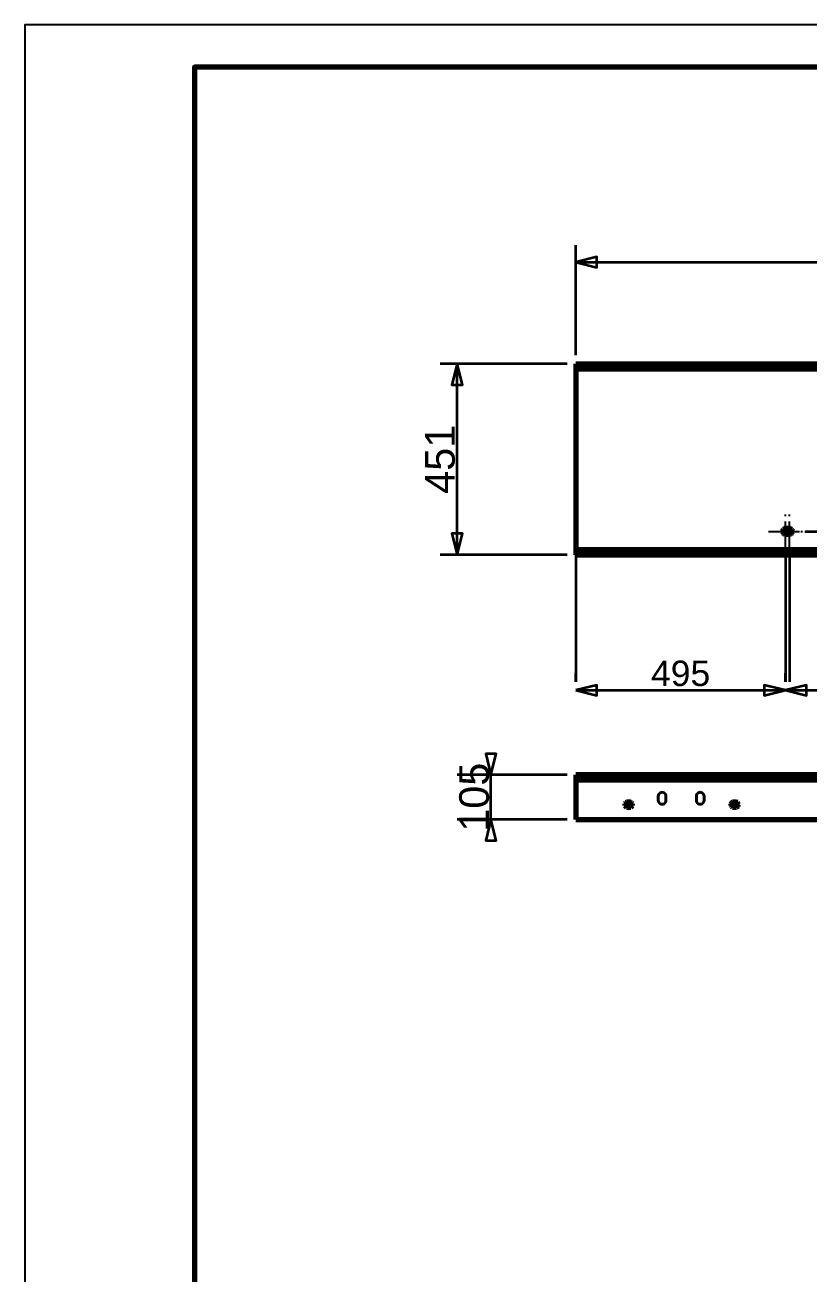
# Model space of a CAD drawing. Header units: millimetres. Extents: x 0 to 420, y 0 to 297.
# Drawn here: x 0 to 92.4, y 149.6 to 297 of the extents above; entities that cross this region are included whole.
import ezdxf
from ezdxf.enums import TextEntityAlignment as Align

# ---------------------------------------------------------------- set-up
doc = ezdxf.new("R2010")
doc.units = ezdxf.units.MM
doc.linetypes.add('CENTER', pattern=[5.08, 3.175, -0.635, 0.635, -0.635])
doc.linetypes.add('DASHED', pattern=[1.524, 1.27, -0.254])
doc.styles.add('GOST', font='Arial')

msp = doc.modelspace()

# ---------------------------------------------------------------- linework, layer by layer
at = {"color": 7, "lineweight": 35}
for p, q in [((65, 258), (65, 271)), ((65, 269), (240, 269)), ((64, 257), (49, 257)), ((51, 234.45), (51, 257)), ((92.08, 237.2), (255, 237.2)), ((64, 234.45), (49, 234.45)), ((65, 234.45), (65, 219.45)), ((89.75, 234.86), (89.75, 219.45)), ((90.25, 234.86), (90.25, 219.45)), ((65, 219.45), (65, 220.45)), ((89.75, 219.45), (89.75, 220.45)), ((89.75, 219.45), (89.75, 220.45)), ((65, 218.45), (89.75, 218.45)), ((89.75, 218.45), (152.25, 218.45)), ((64, 208.45), (51, 208.45)), ((55, 203.2), (55, 208.45)), ((64, 203.2), (51, 203.2))]:
    msp.add_line(p, q, dxfattribs=at)
at = {"color": 1, "lineweight": 70}
for p, q in [((65, 257), (240, 257)), ((65, 257), (65, 257)), ((65, 257), (65, 256.98)), ((65, 256.98), (65, 256.97)), ((65, 256.97), (65, 256.94)), ((65, 256.94), (65, 256.91)), ((65, 256.91), (65, 256.87)), ((65, 256.87), (65, 256.82)), ((65, 256.82), (65, 256.77)), ((65, 256.77), (65, 256.72)), ((65, 256.72), (65, 256.66)), ((65, 256.66), (65, 256.6)), ((65, 256.6), (65, 256.53)), ((65, 256.53), (65, 256.47)), ((65, 256.47), (65, 256.4)), ((65, 256.4), (65, 235.05)), ((65, 256.4), (240, 256.4)), ((89.45, 237.34), (89.42, 237.25)), ((89.42, 237.25), (89.42, 237.15)), ((89.5, 237.42), (89.45, 237.34)), ((89.57, 237.48), (89.5, 237.42)), ((89.66, 237.52), (89.57, 237.48)), ((89.75, 237.53), (89.66, 237.52)), ((90.25, 237.53), (89.75, 237.53)), ((90.34, 237.52), (90.25, 237.53)), ((90.43, 237.48), (90.34, 237.52)), ((90.5, 237.42), (90.43, 237.48)), ((90.55, 237.34), (90.5, 237.42)), ((90.58, 237.25), (90.55, 237.34)), ((90.58, 237.15), (90.58, 237.25)), ((89.42, 237.15), (89.45, 237.06)), ((89.45, 237.06), (89.5, 236.98)), ((89.5, 236.98), (89.57, 236.92)), ((89.57, 236.92), (89.66, 236.88)), ((89.66, 236.88), (89.75, 236.87)), ((89.75, 236.87), (90.25, 236.87)), ((90.25, 236.87), (90.34, 236.88)), ((90.34, 236.88), (90.43, 236.92)), ((90.43, 236.92), (90.5, 236.98)), ((90.5, 236.98), (90.55, 237.06)), ((90.55, 237.06), (90.58, 237.15)), ((65, 235.05), (65, 234.98)), ((65, 235.05), (240, 235.05)), ((65, 234.98), (65, 234.92)), ((65, 234.92), (65, 234.85)), ((65, 234.85), (65, 234.79)), ((65, 234.79), (65, 234.73)), ((65, 234.73), (65, 234.68)), ((65, 234.68), (65, 234.63)), ((65, 234.63), (65, 234.58)), ((65, 234.58), (65, 234.54)), ((65, 234.54), (65, 234.51)), ((65, 234.51), (65, 234.48)), ((65, 234.48), (65, 234.47)), ((65, 234.47), (65, 234.45)), ((65, 234.45), (240, 234.45)), ((65, 234.45), (65, 234.45)), ((240, 208.45), (65, 208.45)), ((65, 208.45), (65, 208.45)), ((65, 208.45), (65, 208.43)), ((65, 208.43), (65, 208.42)), ((65, 208.42), (65, 208.39)), ((65, 208.39), (65, 208.36)), ((65, 208.36), (65, 208.32)), ((65, 208.32), (65, 208.27)), ((65, 208.27), (65, 208.22)), ((65, 208.22), (65, 208.17)), ((65, 208.17), (65, 208.11)), ((65, 208.11), (65, 208.05)), ((65, 208.05), (65, 207.98)), ((65, 207.98), (65, 207.92)), ((65, 207.92), (65, 207.85)), ((65, 207.85), (65, 203.2)), ((240, 207.85), (65, 207.85)), ((70.81, 205.04), (70.8, 204.95)), ((70.8, 204.95), (70.81, 204.86)), ((70.86, 205.13), (70.81, 205.04)), ((70.81, 204.86), (70.86, 204.77)), ((70.92, 205.19), (70.86, 205.13)), ((71.01, 205.24), (70.92, 205.19)), ((71.1, 205.25), (71.01, 205.24)), ((71.4, 205.25), (71.1, 205.25)), ((71.49, 205.24), (71.4, 205.25)), ((71.58, 205.19), (71.49, 205.24)), ((71.64, 205.13), (71.58, 205.19)), ((71.69, 205.04), (71.64, 205.13)), ((71.64, 204.77), (71.69, 204.86)), ((71.7, 204.95), (71.69, 205.04)), ((71.69, 204.86), (71.7, 204.95)), ((83.31, 205.04), (83.3, 204.95)), ((83.3, 204.95), (83.31, 204.86)), ((83.36, 205.13), (83.31, 205.04)), ((83.31, 204.86), (83.36, 204.77)), ((83.42, 205.19), (83.36, 205.13)), ((83.51, 205.24), (83.42, 205.19)), ((83.6, 205.25), (83.51, 205.24)), ((83.9, 205.25), (83.6, 205.25)), ((83.99, 205.24), (83.9, 205.25)), ((84.08, 205.19), (83.99, 205.24)), ((84.14, 205.13), (84.08, 205.19)), ((84.19, 205.04), (84.14, 205.13)), ((84.14, 204.77), (84.19, 204.86)), ((84.2, 204.95), (84.19, 205.04)), ((84.19, 204.86), (84.2, 204.95)), ((70.86, 204.77), (70.92, 204.71)), ((70.92, 204.71), (71.01, 204.66)), ((71.01, 204.66), (71.1, 204.65)), ((71.1, 204.65), (71.4, 204.65)), ((71.4, 204.65), (71.49, 204.66)), ((71.49, 204.66), (71.58, 204.71)), ((71.58, 204.71), (71.64, 204.77)), ((83.36, 204.77), (83.42, 204.71)), ((83.42, 204.71), (83.51, 204.66)), ((83.51, 204.66), (83.6, 204.65)), ((83.6, 204.65), (83.9, 204.65)), ((83.9, 204.65), (83.99, 204.66)), ((83.99, 204.66), (84.08, 204.71)), ((84.08, 204.71), (84.14, 204.77)), ((65, 203.2), (240, 203.2))]:
    msp.add_line(p, q, dxfattribs=at)
at = {"color": 5, "linetype": 'DASHED', "lineweight": 35}
for p, q in [((240, 257), (65, 257)), ((65, 256.7), (65, 257)), ((65, 256.7), (65, 257)), ((65, 256.7), (65, 256.7)), ((65, 256.7), (65, 256.69)), ((240, 256.7), (65, 256.7)), ((65, 256.7), (240, 256.7)), ((65, 256.69), (65, 256.68)), ((65, 256.68), (65, 256.67)), ((65, 256.67), (65, 256.65)), ((65, 256.65), (65, 256.63)), ((65, 256.63), (65, 256.61)), ((65, 256.61), (65, 256.59)), ((65, 256.59), (65, 256.56)), ((65, 256.56), (65, 256.53)), ((65, 256.53), (65, 256.5)), ((65, 256.5), (65, 256.47)), ((65, 256.47), (65, 256.43)), ((65, 256.43), (65, 256.4)), ((70.81, 257), (70.8, 257)), ((70.8, 257), (70.8, 257)), ((70.8, 257), (70.8, 257)), ((70.8, 257), (70.81, 257)), ((70.81, 256.7), (70.8, 256.7)), ((70.8, 256.7), (70.8, 256.7)), ((70.8, 256.7), (70.8, 256.7)), ((70.8, 256.7), (70.81, 256.7)), ((70.82, 257), (70.81, 257)), ((70.81, 257), (70.82, 257)), ((70.82, 256.7), (70.81, 256.7)), ((70.81, 256.7), (70.82, 256.7)), ((70.83, 257), (70.82, 257)), ((70.82, 257), (70.83, 257)), ((70.83, 256.7), (70.82, 256.7)), ((70.82, 256.7), (70.83, 256.7)), ((70.85, 257), (70.83, 257)), ((70.83, 257), (70.85, 257)), ((70.85, 256.7), (70.83, 256.7)), ((70.83, 256.7), (70.85, 256.7)), ((70.87, 257), (70.85, 257)), ((70.85, 257), (70.87, 257)), ((70.87, 256.7), (70.85, 256.7)), ((70.85, 256.7), (70.87, 256.7)), ((70.89, 257), (70.87, 257)), ((70.87, 257), (70.89, 257)), ((70.89, 256.7), (70.87, 256.7)), ((70.87, 256.7), (70.89, 256.7)), ((70.91, 257), (70.89, 257)), ((70.89, 257), (70.91, 257)), ((70.91, 256.7), (70.89, 256.7)), ((70.89, 256.7), (70.91, 256.7)), ((70.94, 257), (70.91, 257)), ((70.91, 257), (70.94, 257)), ((70.94, 256.7), (70.91, 256.7)), ((70.91, 256.7), (70.94, 256.7)), ((70.97, 257), (70.94, 257)), ((70.94, 257), (70.97, 257)), ((70.97, 256.7), (70.94, 256.7)), ((70.94, 256.7), (70.97, 256.7)), ((71, 257), (70.97, 257)), ((70.97, 257), (71, 257)), ((71, 256.7), (70.97, 256.7)), ((70.97, 256.7), (71, 256.7)), ((71.03, 257), (71, 257)), ((71, 257), (71.03, 257)), ((71.03, 256.7), (71, 256.7)), ((71, 256.7), (71.03, 256.7)), ((71.07, 257), (71.03, 257)), ((71.03, 257), (71.07, 257)), ((71.07, 256.7), (71.03, 256.7)), ((71.03, 256.7), (71.07, 256.7)), ((71.1, 257), (71.07, 257)), ((71.07, 257), (71.1, 257)), ((71.1, 256.7), (71.07, 256.7)), ((71.07, 256.7), (71.1, 256.7)), ((71.1, 257), (71.4, 257)), ((71.4, 257), (71.1, 257)), ((71.4, 256.7), (71.1, 256.7)), ((71.1, 256.7), (71.4, 256.7)), ((71.4, 257), (71.43, 257)), ((71.43, 257), (71.4, 257)), ((71.4, 256.7), (71.43, 256.7)), ((71.43, 256.7), (71.4, 256.7)), ((71.43, 257), (71.47, 257)), ((71.47, 257), (71.43, 257)), ((71.43, 256.7), (71.47, 256.7)), ((71.47, 256.7), (71.43, 256.7)), ((71.47, 257), (71.5, 257)), ((71.5, 257), (71.47, 257)), ((71.47, 256.7), (71.5, 256.7)), ((71.5, 256.7), (71.47, 256.7)), ((71.5, 257), (71.53, 257)), ((71.53, 257), (71.5, 257)), ((71.5, 256.7), (71.53, 256.7)), ((71.53, 256.7), (71.5, 256.7)), ((71.53, 257), (71.56, 257)), ((71.56, 257), (71.53, 257)), ((71.53, 256.7), (71.56, 256.7)), ((71.56, 256.7), (71.53, 256.7)), ((71.56, 257), (71.59, 257)), ((71.59, 257), (71.56, 257)), ((71.56, 256.7), (71.59, 256.7)), ((71.59, 256.7), (71.56, 256.7)), ((71.59, 257), (71.61, 257)), ((71.61, 257), (71.59, 257)), ((71.59, 256.7), (71.61, 256.7)), ((71.61, 256.7), (71.59, 256.7)), ((71.61, 257), (71.63, 257)), ((71.63, 257), (71.61, 257)), ((71.61, 256.7), (71.63, 256.7)), ((71.63, 256.7), (71.61, 256.7)), ((71.63, 257), (71.65, 257)), ((71.65, 257), (71.63, 257)), ((71.63, 256.7), (71.65, 256.7)), ((71.65, 256.7), (71.63, 256.7)), ((71.65, 257), (71.67, 257)), ((71.67, 257), (71.65, 257)), ((71.65, 256.7), (71.67, 256.7)), ((71.67, 256.7), (71.65, 256.7)), ((71.67, 257), (71.68, 257)), ((71.68, 257), (71.67, 257)), ((71.67, 256.7), (71.68, 256.7)), ((71.68, 256.7), (71.67, 256.7)), ((71.68, 257), (71.69, 257)), ((71.69, 257), (71.68, 257)), ((71.68, 256.7), (71.69, 256.7)), ((71.69, 256.7), (71.68, 256.7)), ((71.69, 257), (71.7, 257)), ((71.7, 257), (71.69, 257)), ((71.69, 256.7), (71.7, 256.7)), ((71.7, 256.7), (71.69, 256.7)), ((71.7, 257), (71.7, 257)), ((71.7, 257), (71.7, 257)), ((71.7, 256.7), (71.7, 256.7)), ((71.7, 256.7), (71.7, 256.7)), ((83.31, 257), (83.3, 257)), ((83.3, 257), (83.3, 257)), ((83.3, 257), (83.3, 257)), ((83.3, 257), (83.31, 257)), ((83.31, 256.7), (83.3, 256.7)), ((83.3, 256.7), (83.3, 256.7)), ((83.3, 256.7), (83.3, 256.7)), ((83.3, 256.7), (83.31, 256.7)), ((83.32, 257), (83.31, 257)), ((83.31, 257), (83.32, 257)), ((83.32, 256.7), (83.31, 256.7)), ((83.31, 256.7), (83.32, 256.7)), ((83.33, 257), (83.32, 257)), ((83.32, 257), (83.33, 257)), ((83.33, 256.7), (83.32, 256.7)), ((83.32, 256.7), (83.33, 256.7)), ((83.35, 257), (83.33, 257)), ((83.33, 257), (83.35, 257)), ((83.35, 256.7), (83.33, 256.7)), ((83.33, 256.7), (83.35, 256.7)), ((83.37, 257), (83.35, 257)), ((83.35, 257), (83.37, 257)), ((83.37, 256.7), (83.35, 256.7)), ((83.35, 256.7), (83.37, 256.7)), ((83.39, 257), (83.37, 257)), ((83.37, 257), (83.39, 257)), ((83.39, 256.7), (83.37, 256.7)), ((83.37, 256.7), (83.39, 256.7)), ((83.41, 257), (83.39, 257)), ((83.39, 257), (83.41, 257)), ((83.41, 256.7), (83.39, 256.7)), ((83.39, 256.7), (83.41, 256.7)), ((83.44, 257), (83.41, 257)), ((83.41, 257), (83.44, 257)), ((83.44, 256.7), (83.41, 256.7)), ((83.41, 256.7), (83.44, 256.7)), ((83.47, 257), (83.44, 257)), ((83.44, 257), (83.47, 257)), ((83.47, 256.7), (83.44, 256.7)), ((83.44, 256.7), (83.47, 256.7)), ((83.5, 257), (83.47, 257)), ((83.47, 257), (83.5, 257)), ((83.5, 256.7), (83.47, 256.7)), ((83.47, 256.7), (83.5, 256.7)), ((83.53, 257), (83.5, 257)), ((83.5, 257), (83.53, 257)), ((83.53, 256.7), (83.5, 256.7)), ((83.5, 256.7), (83.53, 256.7)), ((83.57, 257), (83.53, 257)), ((83.53, 257), (83.57, 257)), ((83.57, 256.7), (83.53, 256.7)), ((83.53, 256.7), (83.57, 256.7)), ((83.6, 257), (83.57, 257)), ((83.57, 257), (83.6, 257)), ((83.6, 256.7), (83.57, 256.7)), ((83.57, 256.7), (83.6, 256.7)), ((83.6, 257), (83.9, 257)), ((83.9, 257), (83.6, 257)), ((83.9, 256.7), (83.6, 256.7)), ((83.6, 256.7), (83.9, 256.7)), ((83.9, 257), (83.93, 257)), ((83.93, 257), (83.9, 257)), ((83.9, 256.7), (83.93, 256.7)), ((83.93, 256.7), (83.9, 256.7)), ((83.93, 257), (83.97, 257)), ((83.97, 257), (83.93, 257)), ((83.93, 256.7), (83.97, 256.7)), ((83.97, 256.7), (83.93, 256.7)), ((83.97, 257), (84, 257)), ((84, 257), (83.97, 257)), ((83.97, 256.7), (84, 256.7)), ((84, 256.7), (83.97, 256.7)), ((84, 257), (84.03, 257)), ((84.03, 257), (84, 257)), ((84, 256.7), (84.03, 256.7)), ((84.03, 256.7), (84, 256.7)), ((84.03, 257), (84.06, 257)), ((84.06, 257), (84.03, 257)), ((84.03, 256.7), (84.06, 256.7)), ((84.06, 256.7), (84.03, 256.7)), ((84.06, 257), (84.09, 257)), ((84.09, 257), (84.06, 257)), ((84.06, 256.7), (84.09, 256.7)), ((84.09, 256.7), (84.06, 256.7)), ((84.09, 257), (84.11, 257)), ((84.11, 257), (84.09, 257)), ((84.09, 256.7), (84.11, 256.7)), ((84.11, 256.7), (84.09, 256.7)), ((84.11, 257), (84.13, 257)), ((84.13, 257), (84.11, 257)), ((84.11, 256.7), (84.13, 256.7)), ((84.13, 256.7), (84.11, 256.7)), ((84.13, 257), (84.15, 257)), ((84.15, 257), (84.13, 257)), ((84.13, 256.7), (84.15, 256.7)), ((84.15, 256.7), (84.13, 256.7)), ((84.15, 257), (84.17, 257)), ((84.17, 257), (84.15, 257)), ((84.15, 256.7), (84.17, 256.7)), ((84.17, 256.7), (84.15, 256.7)), ((84.17, 257), (84.18, 257)), ((84.18, 257), (84.17, 257)), ((84.17, 256.7), (84.18, 256.7)), ((84.18, 256.7), (84.17, 256.7)), ((84.18, 257), (84.19, 257)), ((84.19, 257), (84.18, 257)), ((84.18, 256.7), (84.19, 256.7)), ((84.19, 256.7), (84.18, 256.7)), ((84.19, 257), (84.2, 257)), ((84.2, 257), (84.19, 257)), ((84.19, 256.7), (84.2, 256.7)), ((84.2, 256.7), (84.19, 256.7)), ((84.2, 257), (84.2, 257)), ((84.2, 257), (84.2, 257)), ((84.2, 256.7), (84.2, 256.7)), ((84.2, 256.7), (84.2, 256.7)), ((65, 256.4), (65, 235.05)), ((89.42, 237.25), (89.45, 237.34)), ((89.42, 237.15), (89.42, 237.25)), ((89.45, 237.34), (89.5, 237.42)), ((89.5, 237.42), (89.57, 237.48)), ((89.57, 237.48), (89.66, 237.52)), ((89.66, 237.52), (89.75, 237.53)), ((89.75, 237.53), (90.25, 237.53)), ((90.25, 237.53), (90.34, 237.52)), ((90.34, 237.52), (90.43, 237.48)), ((90.43, 237.48), (90.5, 237.42)), ((90.5, 237.42), (90.55, 237.34)), ((90.55, 237.34), (90.58, 237.25)), ((90.58, 237.25), (90.58, 237.15)), ((89.45, 237.06), (89.42, 237.15)), ((89.5, 236.98), (89.45, 237.06)), ((89.57, 236.92), (89.5, 236.98)), ((89.66, 236.88), (89.57, 236.92)), ((89.75, 236.87), (89.66, 236.88)), ((90.25, 236.87), (89.75, 236.87)), ((90.34, 236.88), (90.25, 236.87)), ((90.43, 236.92), (90.34, 236.88)), ((90.5, 236.98), (90.43, 236.92)), ((90.55, 237.06), (90.5, 236.98)), ((90.58, 237.15), (90.55, 237.06)), ((65, 235.05), (65, 235.02)), ((65, 235.02), (65, 234.98)), ((65, 234.98), (65, 234.95)), ((65, 234.95), (65, 234.92)), ((65, 234.92), (65, 234.89)), ((65, 234.89), (65, 234.86)), ((65, 234.86), (65, 234.84)), ((65, 234.84), (65, 234.82)), ((65, 234.82), (65, 234.8)), ((65, 234.8), (65, 234.78)), ((65, 234.78), (65, 234.77)), ((65, 234.77), (65, 234.76)), ((65, 234.76), (65, 234.75)), ((65, 234.75), (65, 234.45)), ((65, 234.75), (65, 234.45)), ((65, 234.75), (65, 234.75)), ((240, 234.75), (65, 234.75)), ((65, 234.75), (240, 234.75)), ((65, 234.45), (240, 234.45)), ((66.85, 234.75), (66.85, 234.45)), ((66.85, 234.75), (66.86, 234.75)), ((66.85, 234.75), (66.85, 234.45)), ((66.86, 234.75), (66.85, 234.75)), ((66.86, 234.45), (66.85, 234.45)), ((66.85, 234.45), (66.86, 234.45)), ((66.86, 234.75), (66.89, 234.75)), ((66.89, 234.75), (66.86, 234.75)), ((66.89, 234.45), (66.86, 234.45)), ((66.86, 234.45), (66.89, 234.45)), ((66.89, 234.75), (66.95, 234.75)), ((66.95, 234.75), (66.89, 234.75)), ((66.95, 234.45), (66.89, 234.45)), ((66.89, 234.45), (66.95, 234.45)), ((66.95, 234.75), (67.02, 234.75)), ((67.02, 234.75), (66.95, 234.75)), ((67.02, 234.45), (66.95, 234.45)), ((66.95, 234.45), (67.02, 234.45)), ((67.02, 234.75), (67.1, 234.75)), ((67.1, 234.75), (67.02, 234.75)), ((67.1, 234.45), (67.02, 234.45)), ((67.02, 234.45), (67.1, 234.45)), ((67.1, 234.75), (67.2, 234.75)), ((67.2, 234.75), (67.1, 234.75)), ((67.2, 234.45), (67.1, 234.45)), ((67.1, 234.45), (67.2, 234.45)), ((67.2, 234.75), (67.3, 234.75)), ((67.3, 234.75), (67.2, 234.75)), ((67.3, 234.45), (67.2, 234.45)), ((67.2, 234.45), (67.3, 234.45)), ((67.3, 234.75), (67.4, 234.75)), ((67.4, 234.75), (67.3, 234.75)), ((67.4, 234.45), (67.3, 234.45)), ((67.3, 234.45), (67.4, 234.45)), ((67.4, 234.75), (67.5, 234.75)), ((67.5, 234.75), (67.4, 234.75)), ((67.5, 234.45), (67.4, 234.45)), ((67.4, 234.45), (67.5, 234.45)), ((67.5, 234.75), (67.58, 234.75)), ((67.58, 234.75), (67.5, 234.75)), ((67.58, 234.45), (67.5, 234.45)), ((67.5, 234.45), (67.58, 234.45)), ((67.58, 234.75), (67.65, 234.75)), ((67.65, 234.75), (67.58, 234.75)), ((67.65, 234.45), (67.58, 234.45)), ((67.58, 234.45), (67.65, 234.45)), ((67.65, 234.75), (67.71, 234.75)), ((67.71, 234.75), (67.65, 234.75)), ((67.71, 234.45), (67.65, 234.45)), ((67.65, 234.45), (67.71, 234.45)), ((67.71, 234.75), (67.74, 234.75)), ((67.74, 234.75), (67.71, 234.75)), ((67.74, 234.45), (67.71, 234.45)), ((67.71, 234.45), (67.74, 234.45)), ((67.74, 234.75), (67.75, 234.75)), ((67.75, 234.75), (67.74, 234.75)), ((67.75, 234.45), (67.74, 234.45)), ((67.74, 234.45), (67.75, 234.45)), ((67.75, 234.75), (67.75, 234.45)), ((67.75, 234.75), (67.75, 234.45)), ((65, 208.43), (65, 208.45)), ((65, 208.45), (65, 208.45)), ((65, 208.45), (65, 208.15)), ((240, 208.45), (65, 208.45)), ((65, 208.45), (65, 208.15)), ((65, 208.42), (65, 208.43)), ((65, 208.39), (65, 208.42)), ((65, 208.36), (65, 208.39)), ((65, 208.32), (65, 208.36)), ((65, 208.27), (65, 208.32)), ((65, 208.22), (65, 208.27)), ((65, 208.17), (65, 208.22)), ((65, 208.11), (65, 208.17)), ((65, 208.15), (240, 208.15)), ((65, 208.15), (65, 208.15)), ((65, 208.15), (65, 208.14)), ((65, 208.14), (65, 208.15)), ((65, 208.15), (65, 208.15)), ((65, 208.15), (240, 208.15)), ((65, 208.14), (65, 208.13)), ((65, 208.13), (65, 208.14)), ((65, 208.13), (65, 208.12)), ((65, 208.12), (65, 208.13)), ((65, 208.12), (65, 208.1)), ((65, 208.1), (65, 208.12)), ((65, 208.05), (65, 208.11)), ((65, 208.1), (65, 208.08)), ((65, 208.08), (65, 208.1)), ((65, 208.08), (65, 208.06)), ((65, 208.06), (65, 208.08)), ((65, 208.06), (65, 208.04)), ((65, 208.04), (65, 208.06)), ((65, 207.98), (65, 208.05)), ((65, 208.04), (65, 208.01)), ((65, 208.01), (65, 208.04)), ((65, 208.01), (65, 207.98)), ((65, 207.98), (65, 208.01)), ((65, 207.98), (65, 207.95)), ((65, 207.92), (65, 207.98)), ((65, 207.95), (65, 207.98)), ((65, 207.95), (65, 207.92)), ((65, 207.92), (65, 207.95)), ((65, 207.92), (65, 207.88)), ((65, 207.85), (65, 207.92)), ((65, 207.88), (65, 207.92)), ((65, 207.88), (65, 207.85)), ((65, 207.85), (65, 207.88)), ((65, 203.2), (65, 207.85)), ((65, 207.85), (65, 203.2)), ((65, 203.2), (65, 207.85)), ((89.42, 208.45), (89.41, 208.45)), ((89.41, 208.45), (89.42, 208.45)), ((89.42, 208.15), (89.41, 208.15)), ((89.41, 208.15), (89.42, 208.15)), ((89.43, 208.45), (89.42, 208.45)), ((89.42, 208.45), (89.42, 208.45)), ((89.42, 208.45), (89.42, 208.45)), ((89.42, 208.45), (89.43, 208.45)), ((89.43, 208.15), (89.42, 208.15)), ((89.42, 208.15), (89.42, 208.15)), ((89.42, 208.15), (89.42, 208.15)), ((89.42, 208.15), (89.43, 208.15)), ((89.45, 208.45), (89.43, 208.45)), ((89.43, 208.45), (89.45, 208.45)), ((89.45, 208.15), (89.43, 208.15)), ((89.43, 208.15), (89.45, 208.15)), ((89.47, 208.45), (89.45, 208.45)), ((89.45, 208.45), (89.47, 208.45)), ((89.47, 208.15), (89.45, 208.15)), ((89.45, 208.15), (89.47, 208.15)), ((89.49, 208.45), (89.47, 208.45)), ((89.47, 208.45), (89.49, 208.45)), ((89.49, 208.15), (89.47, 208.15)), ((89.47, 208.15), (89.49, 208.15)), ((89.51, 208.45), (89.49, 208.45)), ((89.49, 208.45), (89.51, 208.45)), ((89.51, 208.15), (89.49, 208.15)), ((89.49, 208.15), (89.51, 208.15)), ((89.54, 208.45), (89.51, 208.45)), ((89.51, 208.45), (89.54, 208.45)), ((89.54, 208.15), (89.51, 208.15)), ((89.51, 208.15), (89.54, 208.15)), ((89.57, 208.45), (89.54, 208.45)), ((89.54, 208.45), (89.57, 208.45)), ((89.57, 208.15), (89.54, 208.15)), ((89.54, 208.15), (89.57, 208.15)), ((89.6, 208.45), (89.57, 208.45)), ((89.57, 208.45), (89.6, 208.45)), ((89.6, 208.15), (89.57, 208.15)), ((89.57, 208.15), (89.6, 208.15)), ((89.64, 208.45), (89.6, 208.45)), ((89.6, 208.45), (89.64, 208.45)), ((89.64, 208.15), (89.6, 208.15)), ((89.6, 208.15), (89.64, 208.15)), ((89.68, 208.45), (89.64, 208.45)), ((89.64, 208.45), (89.68, 208.45)), ((89.68, 208.15), (89.64, 208.15)), ((89.64, 208.15), (89.68, 208.15)), ((89.71, 208.45), (89.68, 208.45)), ((89.68, 208.45), (89.71, 208.45)), ((89.71, 208.15), (89.68, 208.15)), ((89.68, 208.15), (89.71, 208.15)), ((89.75, 208.45), (89.71, 208.45)), ((89.71, 208.45), (89.75, 208.45)), ((89.75, 208.15), (89.71, 208.15)), ((89.71, 208.15), (89.75, 208.15)), ((90.25, 208.45), (89.75, 208.45)), ((89.75, 208.45), (90.25, 208.45)), ((89.75, 208.15), (90.25, 208.15)), ((90.25, 208.15), (89.75, 208.15)), ((90.25, 208.45), (90.29, 208.45)), ((90.29, 208.45), (90.25, 208.45)), ((90.25, 208.15), (90.29, 208.15)), ((90.29, 208.15), (90.25, 208.15)), ((90.29, 208.45), (90.32, 208.45)), ((90.32, 208.45), (90.29, 208.45)), ((90.29, 208.15), (90.32, 208.15)), ((90.32, 208.15), (90.29, 208.15)), ((90.32, 208.45), (90.36, 208.45)), ((90.36, 208.45), (90.32, 208.45)), ((90.32, 208.15), (90.36, 208.15)), ((90.36, 208.15), (90.32, 208.15)), ((90.36, 208.45), (90.4, 208.45)), ((90.4, 208.45), (90.36, 208.45)), ((90.36, 208.15), (90.4, 208.15)), ((90.4, 208.15), (90.36, 208.15)), ((90.4, 208.45), (90.43, 208.45)), ((90.43, 208.45), (90.4, 208.45)), ((90.4, 208.15), (90.43, 208.15)), ((90.43, 208.15), (90.4, 208.15)), ((90.43, 208.45), (90.46, 208.45)), ((90.46, 208.45), (90.43, 208.45)), ((90.43, 208.15), (90.46, 208.15)), ((90.46, 208.15), (90.43, 208.15)), ((90.46, 208.45), (90.49, 208.45)), ((90.49, 208.45), (90.46, 208.45)), ((90.46, 208.15), (90.49, 208.15)), ((90.49, 208.15), (90.46, 208.15)), ((90.49, 208.45), (90.51, 208.45)), ((90.51, 208.45), (90.49, 208.45)), ((90.49, 208.15), (90.51, 208.15)), ((90.51, 208.15), (90.49, 208.15)), ((90.51, 208.45), (90.53, 208.45)), ((90.53, 208.45), (90.51, 208.45)), ((90.51, 208.15), (90.53, 208.15)), ((90.53, 208.15), (90.51, 208.15)), ((90.53, 208.45), (90.55, 208.45)), ((90.55, 208.45), (90.53, 208.45)), ((90.53, 208.15), (90.55, 208.15)), ((90.55, 208.15), (90.53, 208.15)), ((90.55, 208.45), (90.57, 208.45)), ((90.57, 208.45), (90.55, 208.45)), ((90.55, 208.15), (90.57, 208.15)), ((90.57, 208.15), (90.55, 208.15)), ((90.57, 208.45), (90.58, 208.45)), ((90.58, 208.45), (90.57, 208.45)), ((90.57, 208.15), (90.58, 208.15)), ((90.58, 208.15), (90.57, 208.15)), ((90.58, 208.45), (90.58, 208.45)), ((90.58, 208.45), (90.59, 208.45)), ((90.59, 208.45), (90.58, 208.45)), ((90.58, 208.45), (90.58, 208.45)), ((90.58, 208.15), (90.58, 208.15)), ((90.58, 208.15), (90.59, 208.15)), ((90.59, 208.15), (90.58, 208.15)), ((90.58, 208.15), (90.58, 208.15)), ((74.97, 206.34), (74.88, 206.27)), ((74.88, 206.27), (74.97, 206.34)), ((75.08, 206.38), (74.97, 206.34)), ((74.97, 206.34), (75.08, 206.38)), ((75.2, 206.4), (75.08, 206.38)), ((75.08, 206.38), (75.2, 206.4)), ((75.32, 206.38), (75.2, 206.4)), ((75.2, 206.4), (75.32, 206.38)), ((75.42, 206.34), (75.32, 206.38)), ((75.32, 206.38), (75.42, 206.34)), ((75.52, 206.27), (75.42, 206.34)), ((75.42, 206.34), (75.52, 206.27)), ((79.47, 206.34), (79.38, 206.27)), ((79.38, 206.27), (79.47, 206.34)), ((79.58, 206.38), (79.47, 206.34)), ((79.47, 206.34), (79.58, 206.38)), ((79.7, 206.4), (79.58, 206.38)), ((79.58, 206.38), (79.7, 206.4)), ((79.82, 206.38), (79.7, 206.4)), ((79.7, 206.4), (79.82, 206.38)), ((79.92, 206.34), (79.82, 206.38)), ((79.82, 206.38), (79.92, 206.34)), ((80.02, 206.27), (79.92, 206.34)), ((79.92, 206.34), (80.02, 206.27)), ((70.8, 204.95), (70.81, 205.04)), ((70.81, 204.86), (70.8, 204.95)), ((70.81, 205.04), (70.86, 205.13)), ((70.86, 204.77), (70.81, 204.86)), ((70.86, 205.13), (70.92, 205.19)), ((70.92, 205.19), (71.01, 205.24)), ((71.01, 205.24), (71.1, 205.25)), ((71.1, 205.25), (71.4, 205.25)), ((71.4, 205.25), (71.49, 205.24)), ((71.49, 205.24), (71.58, 205.19)), ((71.58, 205.19), (71.64, 205.13)), ((71.64, 205.13), (71.69, 205.04)), ((71.69, 204.86), (71.64, 204.77)), ((71.69, 205.04), (71.7, 204.95)), ((71.7, 204.95), (71.69, 204.86)), ((74.77, 206.07), (74.75, 205.95)), ((74.75, 205.95), (74.77, 206.07)), ((74.75, 205.45), (74.75, 205.95)), ((74.75, 205.95), (74.75, 205.45)), ((74.75, 205.45), (74.77, 205.33)), ((74.77, 205.33), (74.75, 205.45)), ((74.81, 206.17), (74.77, 206.07)), ((74.77, 206.07), (74.81, 206.17)), ((74.77, 205.33), (74.81, 205.22)), ((74.81, 205.22), (74.77, 205.33)), ((74.88, 206.27), (74.81, 206.17)), ((74.81, 206.17), (74.88, 206.27)), ((74.81, 205.22), (74.88, 205.13)), ((74.88, 205.13), (74.81, 205.22)), ((74.88, 205.13), (74.97, 205.06)), ((74.97, 205.06), (74.88, 205.13)), ((74.97, 205.06), (75.08, 205.02)), ((75.08, 205.02), (74.97, 205.06)), ((75.08, 205.02), (75.2, 205)), ((75.2, 205), (75.08, 205.02)), ((75.2, 205), (75.32, 205.02)), ((75.32, 205.02), (75.2, 205)), ((75.32, 205.02), (75.42, 205.06)), ((75.42, 205.06), (75.32, 205.02)), ((75.42, 205.06), (75.52, 205.13)), ((75.52, 205.13), (75.42, 205.06)), ((75.59, 206.17), (75.52, 206.27)), ((75.52, 206.27), (75.59, 206.17)), ((75.52, 205.13), (75.59, 205.22)), ((75.59, 205.22), (75.52, 205.13)), ((75.63, 206.07), (75.59, 206.17)), ((75.59, 206.17), (75.63, 206.07)), ((75.59, 205.22), (75.63, 205.33)), ((75.63, 205.33), (75.59, 205.22)), ((75.65, 205.95), (75.63, 206.07)), ((75.63, 206.07), (75.65, 205.95)), ((75.63, 205.33), (75.65, 205.45)), ((75.65, 205.45), (75.63, 205.33)), ((75.65, 205.95), (75.65, 205.45)), ((75.65, 205.45), (75.65, 205.95)), ((79.27, 206.07), (79.25, 205.95)), ((79.25, 205.95), (79.27, 206.07)), ((79.25, 205.45), (79.25, 205.95)), ((79.25, 205.95), (79.25, 205.45)), ((79.25, 205.45), (79.27, 205.33)), ((79.27, 205.33), (79.25, 205.45)), ((79.31, 206.17), (79.27, 206.07)), ((79.27, 206.07), (79.31, 206.17)), ((79.27, 205.33), (79.31, 205.22)), ((79.31, 205.22), (79.27, 205.33)), ((79.38, 206.27), (79.31, 206.17)), ((79.31, 206.17), (79.38, 206.27)), ((79.31, 205.22), (79.38, 205.13)), ((79.38, 205.13), (79.31, 205.22)), ((79.38, 205.13), (79.47, 205.06)), ((79.47, 205.06), (79.38, 205.13)), ((79.47, 205.06), (79.58, 205.02)), ((79.58, 205.02), (79.47, 205.06)), ((79.58, 205.02), (79.7, 205)), ((79.7, 205), (79.58, 205.02)), ((79.7, 205), (79.82, 205.02)), ((79.82, 205.02), (79.7, 205)), ((79.82, 205.02), (79.92, 205.06)), ((79.92, 205.06), (79.82, 205.02)), ((79.92, 205.06), (80.02, 205.13)), ((80.02, 205.13), (79.92, 205.06)), ((80.09, 206.17), (80.02, 206.27)), ((80.02, 206.27), (80.09, 206.17)), ((80.02, 205.13), (80.09, 205.22)), ((80.09, 205.22), (80.02, 205.13)), ((80.13, 206.07), (80.09, 206.17)), ((80.09, 206.17), (80.13, 206.07)), ((80.09, 205.22), (80.13, 205.33)), ((80.13, 205.33), (80.09, 205.22)), ((80.15, 205.95), (80.13, 206.07)), ((80.13, 206.07), (80.15, 205.95)), ((80.13, 205.33), (80.15, 205.45)), ((80.15, 205.45), (80.13, 205.33)), ((80.15, 205.95), (80.15, 205.45)), ((80.15, 205.45), (80.15, 205.95)), ((83.3, 204.95), (83.31, 205.04)), ((83.31, 204.86), (83.3, 204.95)), ((83.31, 205.04), (83.36, 205.13)), ((83.36, 204.77), (83.31, 204.86)), ((83.36, 205.13), (83.42, 205.19)), ((83.42, 205.19), (83.51, 205.24)), ((83.51, 205.24), (83.6, 205.25)), ((83.6, 205.25), (83.9, 205.25)), ((83.9, 205.25), (83.99, 205.24)), ((83.99, 205.24), (84.08, 205.19)), ((84.08, 205.19), (84.14, 205.13)), ((84.14, 205.13), (84.19, 205.04)), ((84.19, 204.86), (84.14, 204.77)), ((84.19, 205.04), (84.2, 204.95)), ((84.2, 204.95), (84.19, 204.86)), ((70.92, 204.71), (70.86, 204.77)), ((71.01, 204.66), (70.92, 204.71)), ((71.1, 204.65), (71.01, 204.66)), ((71.4, 204.65), (71.1, 204.65)), ((71.49, 204.66), (71.4, 204.65)), ((71.58, 204.71), (71.49, 204.66)), ((71.64, 204.77), (71.58, 204.71)), ((83.42, 204.71), (83.36, 204.77)), ((83.51, 204.66), (83.42, 204.71)), ((83.6, 204.65), (83.51, 204.66)), ((83.9, 204.65), (83.6, 204.65)), ((83.99, 204.66), (83.9, 204.65)), ((84.08, 204.71), (83.99, 204.66)), ((84.14, 204.77), (84.08, 204.71)), ((240, 203.2), (65, 203.2)), ((240, 203.2), (65, 203.2)), ((240, 203.2), (65, 203.2))]:
    msp.add_line(p, q, dxfattribs=at)
at = {"color": 4, "linetype": 'CENTER', "lineweight": 25}
for p, q in [((89.75, 235.2), (89.75, 239.2)), ((90.25, 235.2), (90.25, 239.2)), ((87.75, 237.2), (91.75, 237.2)), ((88.25, 237.2), (92.25, 237.2))]:
    msp.add_line(p, q, dxfattribs=at)
at = {"color": 7, "lineweight": 25}
msp.add_lwpolyline([(0, 0), (420, 0), (420, 297), (0, 297)], close=True, dxfattribs=at)
at = {"color": 7, "lineweight": 70}
msp.add_lwpolyline([(20, 5), (415, 5), (415, 292), (20, 292)], close=True, dxfattribs=at)
at = {"color": 7, "lineweight": 35}
for points in [[(65, 269), (67.5, 268.38), (67.5, 269.62)], [(51, 257), (50.38, 254.5), (51.62, 254.5)], [(51, 234.45), (51.62, 236.95), (50.38, 236.95)], [(65, 218.45), (67.5, 217.82), (67.5, 219.07)], [(89.75, 218.45), (87.25, 219.07), (87.25, 217.82)], [(89.75, 218.45), (92.25, 217.82), (92.25, 219.07)], [(55, 208.45), (55.62, 210.95), (54.38, 210.95)], [(55, 203.2), (54.38, 200.7), (55.62, 200.7)]]:
    msp.add_lwpolyline(points, close=True, dxfattribs=at)

# ---------------------------------------------------------------- texts
at = {"color": 7, "style": 'GOST'}
for s, p in [('451', (49, 245.72)), ('105', (53, 205.82))]:
    msp.add_text(s, height=3.5, rotation=90, dxfattribs=at).set_placement(p, align=Align.MIDDLE)
msp.add_text('495', height=3, dxfattribs=at).set_placement((77.38, 220.45), align=Align.MIDDLE)

doc.saveas('drawing.dxf')
